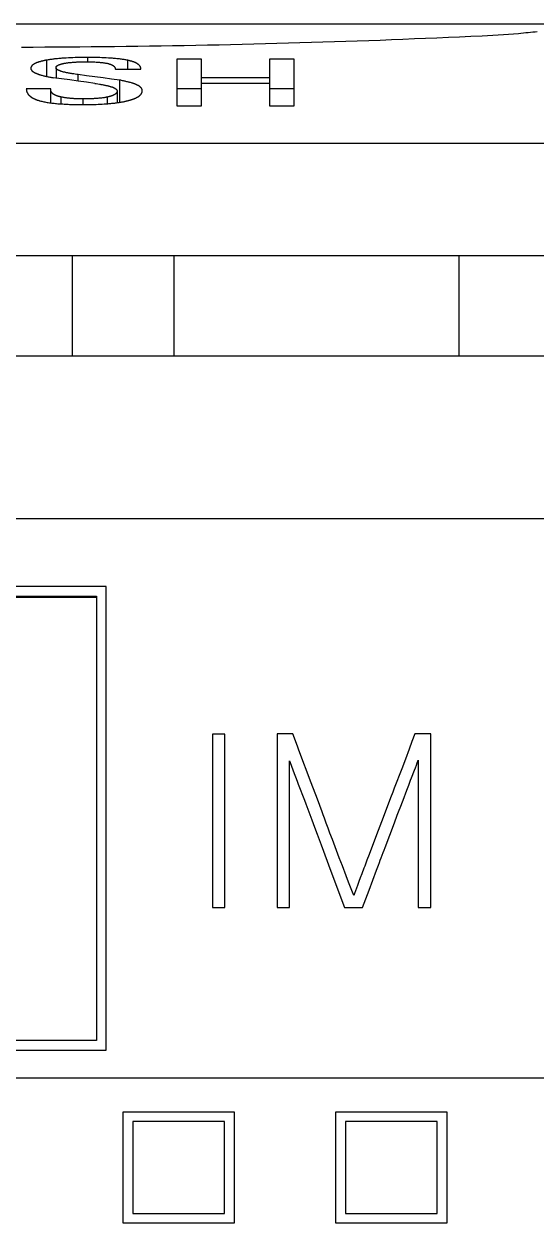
# Model space of a CAD drawing. Header units: millimetres. Extents: x 6750 to 121550, y -28210 to 66060.
# Drawn here: x 34096.2 to 34143.8, y 58075.8 to 58187.3 of the extents above; entities that cross this region are included whole.
import ezdxf

# ---------------------------------------------------------------- set-up
doc = ezdxf.new("R2010")
doc.units = ezdxf.units.MM
doc.layers.add('10000_FRONT', color=7, linetype='Continuous')
doc.layers.add('10500_FRONT_LABELING', color=7, linetype='Continuous')
doc.layers.add('DN.1. NET LIEN MANH', color=7, linetype='Continuous', lineweight=40)

# ---------------------------------------------------------------- blocks, each defined once
blk = doc.blocks.new('A$C0C6D7916')
at = {"layer": '10000_FRONT', "linetype": 'Continuous'}
for p, q in [((-18.52, 117.337), (-30.48, 117.337)), ((-17, 116.1), (-32, 116.1)), ((-17, 114.938), (-32, 114.938)), ((-23.8, 113.9), (-23.8, 114.938)), ((-22.75, 114.938), (-22.75, 113.9)), ((-19.8, 114.938), (-19.8, 113.9)), ((0, 113.9), (-42, 113.9)), ((-7, 112.214), (-42, 112.214)), ((-23.45, 111.514), (-40.95, 111.514)), ((-23.45, 106.714), (-23.45, 111.514)), ((-40.85, 111.414), (-23.55, 111.414)), ((-23.55, 111.4), (-40.85, 111.4)), ((-23.55, 111.414), (-23.55, 106.814)), ((-23.55, 106.814), (-40.85, 106.814)), ((-40.95, 106.714), (-23.45, 106.714)), ((-7, 106.423), (-42, 106.423)), ((-23.275, 104.925), (-23.275, 106.075)), ((-23.275, 106.075), (-22.125, 106.075)), ((-22.125, 106.075), (-22.125, 104.925)), ((-21.075, 104.925), (-21.075, 106.075)), ((-21.075, 106.075), (-19.925, 106.075)), ((-19.925, 106.075), (-19.925, 104.925)), ((-23.175, 105.975), (-23.175, 105.025)), ((-22.225, 105.975), (-23.175, 105.975)), ((-22.225, 105.025), (-22.225, 105.975)), ((-20.975, 105.975), (-20.975, 105.025)), ((-20.025, 105.975), (-20.975, 105.975)), ((-20.025, 105.025), (-20.025, 105.975)), ((-23.175, 105.025), (-22.225, 105.025)), ((-20.975, 105.025), (-20.025, 105.025)), ((-22.125, 104.925), (-23.275, 104.925)), ((-19.925, 104.925), (-21.075, 104.925))]:
    blk.add_line(p, q, dxfattribs=at)
for points in [[(-18.99, 117.257), (-19.013, 117.254), (-19.037, 117.252), (-19.061, 117.249), (-19.085, 117.247), (-19.109, 117.244), (-19.134, 117.242), (-19.159, 117.239), (-19.184, 117.237), (-19.235, 117.233), (-19.287, 117.228), (-19.34, 117.225), (-19.394, 117.221), (-19.448, 117.218), (-19.504, 117.215), (-19.56, 117.212)], [(-19.56, 117.212), (-19.676, 117.207), (-19.793, 117.201), (-19.91, 117.196), (-20.028, 117.191), (-20.145, 117.186), (-20.262, 117.182), (-20.38, 117.177), (-20.498, 117.173), (-20.616, 117.168), (-20.734, 117.164), (-20.852, 117.16), (-20.97, 117.156), (-21.089, 117.152), (-21.208, 117.148), (-21.327, 117.144), (-21.446, 117.141), (-21.565, 117.137), (-21.684, 117.134), (-21.803, 117.131), (-21.923, 117.128), (-22.043, 117.125), (-22.163, 117.122), (-22.283, 117.119), (-22.403, 117.117), (-22.523, 117.114), (-22.643, 117.112), (-22.763, 117.11), (-22.883, 117.108), (-23.003, 117.106), (-23.123, 117.104), (-23.244, 117.103), (-23.364, 117.101), (-23.484, 117.1), (-23.605, 117.099), (-23.725, 117.098), (-23.846, 117.097), (-23.966, 117.096), (-24.087, 117.096), (-24.208, 117.095), (-24.328, 117.095)]]:
    blk.add_lwpolyline(points, dxfattribs=at)
at = {"layer": '10500_FRONT_LABELING', "linetype": 'Continuous'}
for p, q in [((-24.07, 116.962), (-24.078, 116.961)), ((-24.07, 116.962), (-24.07, 116.795)), ((-23.865, 116.985), (-23.888, 116.983)), ((-23.842, 116.986), (-23.865, 116.985)), ((-23.819, 116.987), (-23.842, 116.986)), ((-23.796, 116.988), (-23.819, 116.987)), ((-23.773, 116.989), (-23.796, 116.988)), ((-23.75, 116.989), (-23.773, 116.989)), ((-23.726, 116.99), (-23.75, 116.989)), ((-23.729, 116.945), (-23.713, 116.945)), ((-23.703, 116.99), (-23.726, 116.99)), ((-23.713, 116.945), (-23.697, 116.945)), ((-23.679, 116.991), (-23.703, 116.99)), ((-23.697, 116.945), (-23.68, 116.945)), ((-23.68, 116.945), (-23.663, 116.945)), ((-23.656, 116.991), (-23.679, 116.991)), ((-23.663, 116.945), (-23.644, 116.945)), ((-23.633, 116.991), (-23.656, 116.991)), ((-23.644, 116.991), (-23.644, 116.945)), ((-23.644, 116.945), (-23.631, 116.945)), ((-23.609, 116.991), (-23.633, 116.991)), ((-23.631, 116.945), (-23.619, 116.945)), ((-23.619, 116.945), (-23.606, 116.945)), ((-23.586, 116.99), (-23.609, 116.991)), ((-23.606, 116.945), (-23.593, 116.945)), ((-23.593, 116.945), (-23.581, 116.944)), ((-23.564, 116.99), (-23.586, 116.99)), ((-23.581, 116.944), (-23.568, 116.944)), ((-23.541, 116.99), (-23.564, 116.99)), ((-23.518, 116.989), (-23.541, 116.99)), ((-23.495, 116.988), (-23.518, 116.989)), ((-23.472, 116.987), (-23.495, 116.988)), ((-23.45, 116.986), (-23.472, 116.987)), ((-23.23, 116.962), (-23.23, 116.868)), ((-22.72, 116.974), (-22.72, 116.489)), ((-22.466, 116.974), (-22.72, 116.974)), ((-22.466, 116.489), (-22.466, 116.974)), ((-21.76, 116.974), (-21.76, 116.489)), ((-21.506, 116.974), (-21.76, 116.974)), ((-21.506, 116.489), (-21.506, 116.974)), ((-23.97, 116.883), (-23.97, 116.778)), ((-23.772, 116.817), (-23.787, 116.82)), ((-23.756, 116.815), (-23.772, 116.817)), ((-23.74, 116.813), (-23.756, 116.815)), ((-23.741, 116.746), (-23.741, 116.813)), ((-23.356, 116.868), (-23.091, 116.868)), ((-23.569, 116.722), (-23.553, 116.72)), ((-23.553, 116.72), (-23.537, 116.717)), ((-23.309, 116.527), (-23.309, 116.755)), ((-21.76, 116.78), (-22.466, 116.78)), ((-22.466, 116.726), (-21.76, 116.726)), ((-24.023, 116.667), (-24.278, 116.667)), ((-24.023, 116.52), (-24.023, 116.667)), ((-23.92, 116.582), (-23.92, 116.51)), ((-23.705, 116.562), (-23.719, 116.562)), ((-23.691, 116.562), (-23.705, 116.562)), ((-23.691, 116.562), (-23.691, 116.503)), ((-23.671, 116.562), (-23.691, 116.562)), ((-23.652, 116.562), (-23.671, 116.562)), ((-23.632, 116.563), (-23.652, 116.562)), ((-23.44, 116.58), (-23.44, 116.512)), ((-23.337, 116.644), (-23.337, 116.523)), ((-22.466, 116.667), (-22.72, 116.667)), ((-21.506, 116.667), (-21.76, 116.667)), ((-23.79, 116.504), (-23.762, 116.504)), ((-23.762, 116.504), (-23.735, 116.503)), ((-23.735, 116.503), (-23.708, 116.503)), ((-23.708, 116.503), (-23.683, 116.503)), ((-23.683, 116.503), (-23.662, 116.503)), ((-23.662, 116.503), (-23.641, 116.503)), ((-23.641, 116.503), (-23.62, 116.504)), ((-23.62, 116.504), (-23.598, 116.504)), ((-23.598, 116.504), (-23.577, 116.505)), ((-23.577, 116.505), (-23.556, 116.505)), ((-23.556, 116.505), (-23.535, 116.506)), ((-23.535, 116.506), (-23.514, 116.507)), ((-23.514, 116.507), (-23.493, 116.508)), ((-23.493, 116.508), (-23.473, 116.509)), ((-23.473, 116.509), (-23.452, 116.511)), ((-22.72, 116.489), (-22.466, 116.489)), ((-21.76, 116.489), (-21.506, 116.489)), ((-22.35, 109.985), (-22.35, 108.19)), ((-22.223, 109.985), (-22.35, 109.985)), ((-22.223, 108.19), (-22.223, 109.985)), ((-21.683, 109.99), (-21.683, 108.19)), ((-21.52, 109.99), (-21.683, 109.99)), ((-20.257, 109.99), (-20.287, 109.909)), ((-20.091, 109.99), (-20.257, 109.99)), ((-20.091, 108.19), (-20.091, 109.99)), ((-20.287, 109.909), (-20.317, 109.829)), ((-20.355, 109.728), (-20.393, 109.627)), ((-20.317, 109.829), (-20.355, 109.728)), ((-21.553, 108.19), (-21.553, 109.71)), ((-21.532, 109.654), (-21.519, 109.617)), ((-21.519, 109.617), (-21.505, 109.58)), ((-20.291, 109.535), (-20.26, 109.612)), ((-20.221, 109.715), (-20.221, 108.19)), ((-21.505, 109.58), (-21.484, 109.525)), ((-21.265, 109.311), (-21.329, 109.481)), ((-20.485, 109.386), (-20.508, 109.325)), ((-20.379, 109.302), (-20.34, 109.406)), ((-20.34, 109.406), (-20.32, 109.457)), ((-21.4, 109.303), (-21.386, 109.265)), ((-21.386, 109.265), (-21.365, 109.21)), ((-21.217, 109.183), (-21.265, 109.311)), ((-20.508, 109.325), (-20.585, 109.124)), ((-21.365, 109.21), (-21.345, 109.154)), ((-21.204, 109.149), (-21.217, 109.183)), ((-21.192, 109.115), (-21.204, 109.149)), ((-21.173, 109.064), (-21.192, 109.115)), ((-20.585, 109.124), (-20.653, 108.942)), ((-20.467, 109.069), (-20.438, 109.147)), ((-21.296, 109.024), (-21.269, 108.95)), ((-21.154, 109.013), (-21.173, 109.064)), ((-21.135, 108.962), (-21.154, 109.013)), ((-20.565, 108.811), (-20.467, 109.069)), ((-21.269, 108.95), (-21.227, 108.839)), ((-21.109, 108.894), (-21.135, 108.962)), ((-21.039, 108.707), (-21.109, 108.894)), ((-20.653, 108.942), (-20.729, 108.741)), ((-21.227, 108.839), (-21.125, 108.566)), ((-20.729, 108.741), (-20.752, 108.68)), ((-21.007, 108.622), (-21.039, 108.707)), ((-20.968, 108.52), (-21.007, 108.622)), ((-21.125, 108.566), (-20.985, 108.19)), ((-20.942, 108.452), (-20.968, 108.52)), ((-20.821, 108.499), (-20.836, 108.459)), ((-20.806, 108.539), (-20.821, 108.499)), ((-20.731, 108.371), (-20.653, 108.578)), ((-20.922, 108.401), (-20.942, 108.452)), ((-20.909, 108.367), (-20.922, 108.401)), ((-20.851, 108.418), (-20.881, 108.337)), ((-20.836, 108.459), (-20.851, 108.418)), ((-20.799, 108.19), (-20.731, 108.371)), ((-20.881, 108.337), (-20.888, 108.317)), ((-22.35, 108.19), (-22.223, 108.19)), ((-21.683, 108.19), (-21.553, 108.19)), ((-20.985, 108.19), (-20.799, 108.19)), ((-20.221, 108.19), (-20.091, 108.19))]:
    blk.add_line(p, q, dxfattribs=at)
for points in [[(-24.078, 116.961), (-24.081, 116.96), (-24.085, 116.959), (-24.089, 116.958), (-24.092, 116.958), (-24.096, 116.957), (-24.099, 116.956), (-24.103, 116.956), (-24.106, 116.955), (-24.109, 116.954), (-24.113, 116.953), (-24.116, 116.952), (-24.119, 116.952), (-24.123, 116.951), (-24.126, 116.95), (-24.129, 116.949), (-24.132, 116.948), (-24.135, 116.947), (-24.138, 116.947), (-24.141, 116.946), (-24.144, 116.945), (-24.146, 116.944), (-24.149, 116.943), (-24.152, 116.942), (-24.155, 116.941), (-24.157, 116.94), (-24.16, 116.94), (-24.162, 116.939), (-24.165, 116.938), (-24.167, 116.937), (-24.17, 116.936), (-24.172, 116.935), (-24.174, 116.934), (-24.177, 116.933), (-24.179, 116.932), (-24.181, 116.931), (-24.183, 116.93), (-24.185, 116.929), (-24.187, 116.928), (-24.189, 116.927), (-24.191, 116.926), (-24.193, 116.925), (-24.195, 116.924), (-24.196, 116.923), (-24.198, 116.922), (-24.2, 116.921), (-24.201, 116.92), (-24.203, 116.919), (-24.204, 116.918), (-24.206, 116.917), (-24.207, 116.916), (-24.209, 116.915), (-24.21, 116.914), (-24.211, 116.913), (-24.212, 116.912), (-24.214, 116.911), (-24.215, 116.91), (-24.216, 116.909), (-24.217, 116.908), (-24.218, 116.907), (-24.219, 116.906), (-24.22, 116.905), (-24.221, 116.903), (-24.221, 116.902), (-24.222, 116.901), (-24.223, 116.9), (-24.224, 116.899), (-24.224, 116.898), (-24.225, 116.897), (-24.226, 116.896), (-24.226, 116.895), (-24.227, 116.894), (-24.227, 116.893), (-24.228, 116.891), (-24.228, 116.89), (-24.229, 116.888), (-24.229, 116.886), (-24.23, 116.884), (-24.23, 116.882), (-24.23, 116.879), (-24.23, 116.877)], [(-23.888, 116.983), (-23.899, 116.982), (-23.91, 116.982), (-23.921, 116.981), (-23.932, 116.98), (-23.942, 116.979), (-23.953, 116.978), (-23.963, 116.977), (-23.974, 116.976), (-23.984, 116.975), (-23.994, 116.973), (-24.004, 116.972), (-24.014, 116.971), (-24.023, 116.969), (-24.033, 116.968), (-24.042, 116.967), (-24.052, 116.965), (-24.061, 116.964), (-24.07, 116.962)], [(-23.97, 116.883), (-23.97, 116.884), (-23.97, 116.886), (-23.97, 116.887), (-23.97, 116.888), (-23.97, 116.89), (-23.969, 116.891), (-23.969, 116.892), (-23.968, 116.893), (-23.968, 116.893), (-23.968, 116.894), (-23.967, 116.895), (-23.967, 116.895), (-23.967, 116.896), (-23.966, 116.896), (-23.966, 116.897), (-23.965, 116.898), (-23.965, 116.898), (-23.964, 116.899), (-23.964, 116.9), (-23.963, 116.9), (-23.963, 116.901), (-23.962, 116.901), (-23.961, 116.902), (-23.961, 116.903), (-23.96, 116.903), (-23.959, 116.904), (-23.958, 116.904), (-23.958, 116.905), (-23.957, 116.906), (-23.956, 116.906), (-23.955, 116.907), (-23.954, 116.907), (-23.953, 116.908), (-23.952, 116.909), (-23.951, 116.909), (-23.95, 116.91), (-23.949, 116.91), (-23.948, 116.911), (-23.947, 116.912), (-23.946, 116.912), (-23.945, 116.913), (-23.943, 116.913), (-23.942, 116.914), (-23.941, 116.914), (-23.94, 116.915), (-23.938, 116.916), (-23.937, 116.916), (-23.936, 116.917), (-23.934, 116.917), (-23.933, 116.918), (-23.931, 116.918), (-23.93, 116.919), (-23.928, 116.919), (-23.927, 116.92), (-23.925, 116.92), (-23.923, 116.921), (-23.922, 116.921), (-23.92, 116.922), (-23.918, 116.922), (-23.916, 116.923), (-23.915, 116.923), (-23.913, 116.924), (-23.911, 116.924), (-23.909, 116.925), (-23.907, 116.925), (-23.905, 116.926), (-23.903, 116.926), (-23.901, 116.927), (-23.899, 116.927), (-23.897, 116.928), (-23.895, 116.928), (-23.893, 116.928), (-23.891, 116.929), (-23.889, 116.929), (-23.887, 116.93), (-23.885, 116.93), (-23.883, 116.931), (-23.88, 116.931)], [(-23.88, 116.931), (-23.876, 116.932), (-23.874, 116.932)], [(-23.874, 116.932), (-23.867, 116.933), (-23.86, 116.934), (-23.853, 116.935), (-23.846, 116.936), (-23.839, 116.937), (-23.832, 116.938), (-23.824, 116.939), (-23.817, 116.939), (-23.809, 116.94), (-23.801, 116.941), (-23.793, 116.941), (-23.786, 116.942), (-23.778, 116.942), (-23.77, 116.943), (-23.762, 116.943), (-23.754, 116.944), (-23.746, 116.944), (-23.738, 116.944), (-23.729, 116.945)], [(-23.568, 116.944), (-23.556, 116.943), (-23.55, 116.943), (-23.544, 116.942), (-23.538, 116.942), (-23.532, 116.942), (-23.526, 116.941), (-23.52, 116.941), (-23.514, 116.94), (-23.508, 116.94), (-23.502, 116.939), (-23.497, 116.938), (-23.491, 116.938), (-23.485, 116.937), (-23.48, 116.936), (-23.474, 116.936), (-23.469, 116.935), (-23.464, 116.934), (-23.459, 116.933), (-23.454, 116.932), (-23.449, 116.932), (-23.444, 116.931), (-23.439, 116.93), (-23.435, 116.929), (-23.431, 116.928), (-23.426, 116.927), (-23.422, 116.926), (-23.418, 116.924)], [(-23.23, 116.962), (-23.238, 116.964), (-23.247, 116.965), (-23.255, 116.967), (-23.264, 116.968), (-23.273, 116.97), (-23.283, 116.971), (-23.292, 116.972), (-23.302, 116.974), (-23.312, 116.975), (-23.322, 116.976), (-23.332, 116.977), (-23.342, 116.978), (-23.353, 116.979), (-23.363, 116.98), (-23.374, 116.981), (-23.385, 116.982), (-23.395, 116.983), (-23.406, 116.984), (-23.417, 116.984), (-23.428, 116.985), (-23.45, 116.986)], [(-23.418, 116.924), (-23.416, 116.924), (-23.415, 116.923), (-23.413, 116.923), (-23.411, 116.922), (-23.41, 116.922), (-23.408, 116.921), (-23.406, 116.921), (-23.405, 116.92), (-23.403, 116.919), (-23.402, 116.919), (-23.4, 116.918), (-23.399, 116.918), (-23.398, 116.917), (-23.396, 116.917), (-23.395, 116.916), (-23.394, 116.915), (-23.392, 116.915), (-23.391, 116.914), (-23.39, 116.914), (-23.389, 116.913), (-23.388, 116.912), (-23.386, 116.912), (-23.385, 116.911), (-23.384, 116.91), (-23.383, 116.91), (-23.382, 116.909), (-23.381, 116.909), (-23.38, 116.908), (-23.379, 116.907), (-23.379, 116.907), (-23.378, 116.906), (-23.377, 116.905), (-23.376, 116.905), (-23.375, 116.904), (-23.374, 116.903), (-23.374, 116.903), (-23.373, 116.902), (-23.372, 116.902), (-23.371, 116.901), (-23.371, 116.9), (-23.37, 116.9), (-23.369, 116.899), (-23.369, 116.898), (-23.368, 116.898), (-23.368, 116.897), (-23.367, 116.896), (-23.367, 116.896), (-23.366, 116.895), (-23.365, 116.894), (-23.365, 116.894), (-23.364, 116.892), (-23.363, 116.891), (-23.362, 116.89), (-23.361, 116.888), (-23.361, 116.887), (-23.36, 116.886), (-23.36, 116.884), (-23.359, 116.883), (-23.359, 116.882), (-23.358, 116.88), (-23.358, 116.879), (-23.357, 116.878), (-23.357, 116.876), (-23.357, 116.875), (-23.357, 116.873), (-23.357, 116.872), (-23.356, 116.871), (-23.356, 116.869), (-23.356, 116.868)], [(-23.091, 116.868), (-23.091, 116.87), (-23.091, 116.873), (-23.091, 116.875), (-23.092, 116.877), (-23.092, 116.88), (-23.092, 116.882), (-23.093, 116.885), (-23.094, 116.887), (-23.095, 116.889), (-23.096, 116.891), (-23.097, 116.894), (-23.098, 116.896), (-23.099, 116.898), (-23.1, 116.9), (-23.101, 116.901), (-23.102, 116.902), (-23.103, 116.903), (-23.103, 116.904), (-23.104, 116.905), (-23.105, 116.906), (-23.106, 116.907), (-23.107, 116.909), (-23.108, 116.91), (-23.109, 116.911), (-23.111, 116.912), (-23.112, 116.913), (-23.113, 116.914), (-23.114, 116.915), (-23.116, 116.916), (-23.117, 116.918), (-23.118, 116.919), (-23.12, 116.92), (-23.121, 116.921), (-23.123, 116.922), (-23.124, 116.923), (-23.126, 116.924), (-23.128, 116.925), (-23.129, 116.926), (-23.131, 116.927), (-23.133, 116.929), (-23.135, 116.93), (-23.137, 116.931), (-23.139, 116.932), (-23.141, 116.933), (-23.143, 116.934), (-23.145, 116.935), (-23.147, 116.936), (-23.149, 116.937), (-23.151, 116.938), (-23.154, 116.939), (-23.156, 116.94), (-23.158, 116.941), (-23.161, 116.942), (-23.163, 116.943), (-23.166, 116.944), (-23.169, 116.945), (-23.171, 116.946), (-23.174, 116.947), (-23.177, 116.948), (-23.18, 116.949), (-23.183, 116.95), (-23.186, 116.951), (-23.189, 116.952), (-23.192, 116.953), (-23.195, 116.953), (-23.198, 116.954), (-23.201, 116.955), (-23.205, 116.956), (-23.208, 116.957), (-23.212, 116.958), (-23.215, 116.959), (-23.219, 116.959), (-23.222, 116.96), (-23.226, 116.961), (-23.23, 116.962)], [(-24.23, 116.877), (-24.23, 116.876), (-24.23, 116.875), (-24.23, 116.873), (-24.23, 116.872), (-24.23, 116.871), (-24.229, 116.869), (-24.229, 116.868), (-24.228, 116.867), (-24.228, 116.866), (-24.227, 116.864), (-24.226, 116.863), (-24.226, 116.862), (-24.225, 116.861), (-24.224, 116.859), (-24.223, 116.858), (-24.222, 116.857), (-24.221, 116.856), (-24.22, 116.854), (-24.219, 116.853), (-24.217, 116.852), (-24.216, 116.851), (-24.215, 116.849), (-24.213, 116.848), (-24.212, 116.847), (-24.21, 116.846), (-24.208, 116.844), (-24.207, 116.843), (-24.205, 116.842), (-24.203, 116.841), (-24.201, 116.839), (-24.199, 116.838), (-24.197, 116.837), (-24.195, 116.836), (-24.193, 116.835), (-24.19, 116.834), (-24.188, 116.832), (-24.186, 116.831), (-24.183, 116.83), (-24.181, 116.829), (-24.178, 116.828), (-24.176, 116.827), (-24.173, 116.825), (-24.17, 116.824), (-24.167, 116.823), (-24.165, 116.822), (-24.162, 116.821), (-24.159, 116.82), (-24.156, 116.819), (-24.153, 116.818), (-24.149, 116.817), (-24.146, 116.815), (-24.143, 116.814), (-24.14, 116.813), (-24.136, 116.812), (-24.129, 116.81), (-24.122, 116.808), (-24.115, 116.806), (-24.108, 116.804), (-24.1, 116.802), (-24.093, 116.8), (-24.085, 116.798), (-24.077, 116.797), (-24.068, 116.795), (-24.06, 116.793), (-24.052, 116.791), (-24.043, 116.789), (-24.034, 116.788), (-24.025, 116.786), (-24.016, 116.784), (-24.007, 116.783), (-23.998, 116.781)], [(-23.787, 116.82), (-23.803, 116.822), (-23.81, 116.823), (-23.818, 116.825), (-23.825, 116.826), (-23.832, 116.827), (-23.839, 116.829), (-23.846, 116.83), (-23.853, 116.831), (-23.86, 116.833), (-23.867, 116.834), (-23.873, 116.836), (-23.88, 116.837), (-23.886, 116.839), (-23.892, 116.84), (-23.898, 116.842), (-23.904, 116.843), (-23.909, 116.845), (-23.912, 116.846), (-23.915, 116.847), (-23.917, 116.847), (-23.92, 116.848), (-23.923, 116.849), (-23.925, 116.85), (-23.928, 116.851), (-23.93, 116.852), (-23.932, 116.853), (-23.934, 116.854), (-23.937, 116.854), (-23.939, 116.855), (-23.941, 116.856), (-23.943, 116.857), (-23.945, 116.858), (-23.947, 116.859), (-23.949, 116.86), (-23.95, 116.861), (-23.952, 116.862), (-23.954, 116.863), (-23.955, 116.864), (-23.957, 116.865), (-23.958, 116.866), (-23.96, 116.867), (-23.961, 116.868), (-23.962, 116.869), (-23.963, 116.87), (-23.964, 116.871), (-23.965, 116.872), (-23.966, 116.873), (-23.967, 116.874), (-23.968, 116.875), (-23.968, 116.876), (-23.969, 116.877), (-23.969, 116.878), (-23.97, 116.879), (-23.97, 116.88), (-23.97, 116.881), (-23.97, 116.882), (-23.97, 116.883)], [(-23.309, 116.755), (-23.396, 116.767), (-23.482, 116.779), (-23.568, 116.79), (-23.654, 116.802), (-23.741, 116.813)], [(-23.568, 116.722), (-23.654, 116.734), (-23.74, 116.746), (-23.826, 116.758), (-23.912, 116.77), (-23.998, 116.781)], [(-23.537, 116.717), (-23.521, 116.715), (-23.513, 116.714), (-23.506, 116.712), (-23.498, 116.711), (-23.491, 116.71), (-23.483, 116.708), (-23.476, 116.707), (-23.469, 116.705), (-23.462, 116.704), (-23.455, 116.702), (-23.448, 116.701), (-23.441, 116.699), (-23.435, 116.698), (-23.428, 116.696), (-23.422, 116.694), (-23.416, 116.693), (-23.41, 116.691), (-23.404, 116.689), (-23.401, 116.688), (-23.398, 116.687), (-23.395, 116.687), (-23.393, 116.686), (-23.39, 116.685), (-23.387, 116.684), (-23.385, 116.683), (-23.382, 116.682), (-23.38, 116.681), (-23.377, 116.68), (-23.375, 116.679), (-23.373, 116.678), (-23.371, 116.677), (-23.368, 116.676), (-23.366, 116.675), (-23.364, 116.674), (-23.362, 116.673), (-23.361, 116.671), (-23.359, 116.67), (-23.357, 116.669), (-23.355, 116.668), (-23.354, 116.667), (-23.352, 116.666), (-23.351, 116.665), (-23.349, 116.664), (-23.348, 116.663), (-23.347, 116.662), (-23.345, 116.66), (-23.344, 116.659), (-23.343, 116.658), (-23.342, 116.657), (-23.341, 116.656), (-23.341, 116.655), (-23.34, 116.654), (-23.339, 116.652), (-23.339, 116.651), (-23.338, 116.65), (-23.338, 116.649), (-23.337, 116.648), (-23.337, 116.647), (-23.337, 116.645), (-23.337, 116.644)], [(-23.077, 116.647), (-23.077, 116.648), (-23.077, 116.65), (-23.077, 116.651), (-23.077, 116.653), (-23.078, 116.654), (-23.078, 116.656), (-23.079, 116.657), (-23.079, 116.659), (-23.08, 116.66), (-23.08, 116.662), (-23.081, 116.663), (-23.081, 116.665), (-23.082, 116.666), (-23.083, 116.668), (-23.084, 116.669), (-23.085, 116.671), (-23.086, 116.672), (-23.087, 116.674), (-23.088, 116.675), (-23.09, 116.676), (-23.091, 116.678), (-23.092, 116.679), (-23.094, 116.681), (-23.095, 116.682), (-23.097, 116.683), (-23.098, 116.685), (-23.1, 116.686), (-23.102, 116.688), (-23.103, 116.689), (-23.105, 116.69), (-23.107, 116.692), (-23.109, 116.693), (-23.111, 116.695), (-23.113, 116.696), (-23.116, 116.697), (-23.118, 116.699), (-23.12, 116.7), (-23.123, 116.701), (-23.125, 116.702), (-23.128, 116.704), (-23.13, 116.705), (-23.133, 116.706), (-23.135, 116.708), (-23.138, 116.709), (-23.141, 116.71), (-23.144, 116.711), (-23.147, 116.713), (-23.15, 116.714), (-23.153, 116.715), (-23.156, 116.716), (-23.159, 116.717), (-23.163, 116.719), (-23.166, 116.72), (-23.169, 116.721), (-23.173, 116.722), (-23.176, 116.723), (-23.18, 116.724), (-23.183, 116.726), (-23.19, 116.728), (-23.198, 116.73), (-23.206, 116.732), (-23.213, 116.734), (-23.221, 116.736), (-23.23, 116.738), (-23.238, 116.74), (-23.246, 116.742), (-23.255, 116.744), (-23.264, 116.746), (-23.273, 116.748), (-23.282, 116.75), (-23.291, 116.752), (-23.3, 116.754), (-23.309, 116.755)], [(-24.278, 116.667), (-24.277, 116.664), (-24.277, 116.661), (-24.277, 116.658), (-24.277, 116.655), (-24.276, 116.652), (-24.276, 116.649), (-24.275, 116.646), (-24.275, 116.643), (-24.274, 116.64), (-24.273, 116.637), (-24.272, 116.634), (-24.271, 116.632), (-24.269, 116.629), (-24.268, 116.626), (-24.266, 116.623), (-24.265, 116.62), (-24.263, 116.617), (-24.261, 116.614), (-24.26, 116.612), (-24.259, 116.611), (-24.258, 116.609), (-24.257, 116.608), (-24.255, 116.607), (-24.254, 116.605), (-24.253, 116.604), (-24.252, 116.602), (-24.25, 116.601), (-24.249, 116.599), (-24.247, 116.598), (-24.246, 116.596), (-24.244, 116.595), (-24.243, 116.593), (-24.241, 116.592), (-24.239, 116.59), (-24.238, 116.589), (-24.236, 116.587), (-24.234, 116.586), (-24.232, 116.585), (-24.23, 116.583), (-24.228, 116.582), (-24.226, 116.58), (-24.224, 116.579), (-24.222, 116.577), (-24.219, 116.576), (-24.217, 116.574), (-24.215, 116.573), (-24.212, 116.572), (-24.21, 116.57), (-24.207, 116.569), (-24.204, 116.567), (-24.202, 116.566), (-24.199, 116.565), (-24.196, 116.563), (-24.193, 116.562), (-24.19, 116.561), (-24.187, 116.559), (-24.184, 116.558), (-24.181, 116.557), (-24.178, 116.555), (-24.174, 116.554), (-24.171, 116.553), (-24.168, 116.552), (-24.164, 116.55), (-24.16, 116.549), (-24.157, 116.548), (-24.153, 116.547), (-24.149, 116.546), (-24.145, 116.544), (-24.141, 116.543), (-24.137, 116.542)], [(-23.92, 116.582), (-23.922, 116.582), (-23.925, 116.583), (-23.928, 116.583), (-23.93, 116.584), (-23.933, 116.585), (-23.935, 116.585), (-23.937, 116.586), (-23.94, 116.587), (-23.942, 116.587), (-23.944, 116.588), (-23.947, 116.589), (-23.949, 116.589), (-23.951, 116.59), (-23.953, 116.591), (-23.955, 116.591), (-23.958, 116.592), (-23.96, 116.593), (-23.962, 116.594), (-23.964, 116.594), (-23.966, 116.595), (-23.968, 116.596), (-23.969, 116.596), (-23.971, 116.597), (-23.973, 116.598), (-23.975, 116.599), (-23.977, 116.6), (-23.978, 116.6), (-23.98, 116.601), (-23.982, 116.602), (-23.983, 116.603), (-23.985, 116.603), (-23.986, 116.604), (-23.988, 116.605), (-23.989, 116.606), (-23.991, 116.607), (-23.992, 116.608), (-23.993, 116.608), (-23.995, 116.609), (-23.996, 116.61), (-23.997, 116.611), (-23.998, 116.612), (-24, 116.612), (-24.001, 116.613), (-24.002, 116.614), (-24.003, 116.615), (-24.004, 116.616), (-24.005, 116.617), (-24.006, 116.618), (-24.007, 116.618), (-24.008, 116.619), (-24.009, 116.62), (-24.009, 116.621), (-24.01, 116.622), (-24.011, 116.623), (-24.012, 116.624), (-24.012, 116.624), (-24.013, 116.625), (-24.014, 116.626), (-24.015, 116.627), (-24.015, 116.628), (-24.016, 116.629), (-24.016, 116.63), (-24.017, 116.631), (-24.017, 116.631), (-24.018, 116.633), (-24.019, 116.635), (-24.02, 116.637), (-24.021, 116.638), (-24.021, 116.64), (-24.022, 116.642), (-24.022, 116.644), (-24.022, 116.645), (-24.023, 116.647), (-24.023, 116.649), (-24.023, 116.651), (-24.023, 116.652)], [(-23.719, 116.562), (-23.733, 116.562), (-23.74, 116.563), (-23.747, 116.563), (-23.754, 116.563), (-23.761, 116.563), (-23.768, 116.564), (-23.775, 116.564), (-23.782, 116.564), (-23.789, 116.565), (-23.796, 116.565), (-23.803, 116.566), (-23.809, 116.566), (-23.816, 116.567), (-23.823, 116.567), (-23.829, 116.568), (-23.836, 116.568), (-23.842, 116.569), (-23.849, 116.57), (-23.855, 116.571), (-23.861, 116.572), (-23.867, 116.572), (-23.874, 116.573), (-23.88, 116.574), (-23.886, 116.575), (-23.891, 116.576), (-23.897, 116.577), (-23.903, 116.578), (-23.909, 116.579), (-23.914, 116.58), (-23.92, 116.582)], [(-23.44, 116.58), (-23.444, 116.579), (-23.448, 116.579), (-23.452, 116.578), (-23.456, 116.577), (-23.46, 116.576), (-23.464, 116.576), (-23.473, 116.574), (-23.482, 116.573), (-23.49, 116.572), (-23.499, 116.571), (-23.508, 116.57), (-23.517, 116.569), (-23.527, 116.568), (-23.536, 116.567), (-23.545, 116.567), (-23.555, 116.566), (-23.564, 116.565), (-23.574, 116.565), (-23.583, 116.564), (-23.593, 116.564), (-23.603, 116.563), (-23.613, 116.563), (-23.622, 116.563), (-23.632, 116.563)], [(-23.337, 116.644), (-23.337, 116.643), (-23.337, 116.641), (-23.337, 116.639), (-23.338, 116.638), (-23.338, 116.636), (-23.338, 116.634), (-23.339, 116.633), (-23.34, 116.631), (-23.34, 116.63), (-23.34, 116.63), (-23.341, 116.629), (-23.341, 116.628), (-23.342, 116.627), (-23.342, 116.626), (-23.343, 116.626), (-23.343, 116.625), (-23.344, 116.624), (-23.344, 116.623), (-23.345, 116.623), (-23.346, 116.622), (-23.346, 116.621), (-23.347, 116.62), (-23.348, 116.619), (-23.349, 116.619), (-23.349, 116.618), (-23.35, 116.617), (-23.351, 116.616), (-23.352, 116.615), (-23.353, 116.615), (-23.354, 116.614), (-23.355, 116.613), (-23.356, 116.612), (-23.357, 116.612), (-23.358, 116.611), (-23.359, 116.61), (-23.36, 116.609), (-23.361, 116.609), (-23.362, 116.608), (-23.363, 116.607), (-23.365, 116.606), (-23.366, 116.605), (-23.367, 116.605), (-23.369, 116.604), (-23.37, 116.603), (-23.371, 116.603), (-23.373, 116.602), (-23.374, 116.601), (-23.376, 116.6), (-23.377, 116.6), (-23.379, 116.599), (-23.381, 116.598), (-23.382, 116.597), (-23.384, 116.597), (-23.386, 116.596), (-23.387, 116.595), (-23.389, 116.595), (-23.391, 116.594), (-23.393, 116.593), (-23.394, 116.593), (-23.396, 116.592), (-23.398, 116.591), (-23.4, 116.591), (-23.402, 116.59), (-23.404, 116.589), (-23.406, 116.589), (-23.408, 116.588), (-23.41, 116.588), (-23.412, 116.587), (-23.415, 116.586), (-23.417, 116.586), (-23.419, 116.585), (-23.421, 116.585), (-23.424, 116.584), (-23.426, 116.583), (-23.428, 116.583), (-23.431, 116.582), (-23.433, 116.582), (-23.435, 116.581), (-23.438, 116.581), (-23.44, 116.58)], [(-23.263, 116.535), (-23.258, 116.536), (-23.254, 116.537), (-23.25, 116.538), (-23.245, 116.539), (-23.241, 116.54), (-23.237, 116.541), (-23.233, 116.542), (-23.229, 116.543), (-23.225, 116.544), (-23.221, 116.545), (-23.217, 116.546), (-23.213, 116.547), (-23.209, 116.548), (-23.205, 116.549), (-23.202, 116.55), (-23.198, 116.551), (-23.195, 116.552), (-23.191, 116.553), (-23.188, 116.554), (-23.184, 116.556), (-23.181, 116.557), (-23.177, 116.558), (-23.174, 116.559), (-23.171, 116.56), (-23.168, 116.561), (-23.165, 116.563), (-23.162, 116.564), (-23.159, 116.565), (-23.156, 116.566), (-23.153, 116.568), (-23.15, 116.569), (-23.147, 116.57), (-23.144, 116.571), (-23.142, 116.573), (-23.139, 116.574), (-23.137, 116.575), (-23.134, 116.576), (-23.132, 116.578), (-23.129, 116.579), (-23.127, 116.58), (-23.125, 116.582), (-23.123, 116.583), (-23.12, 116.584), (-23.118, 116.586), (-23.116, 116.587), (-23.114, 116.588), (-23.113, 116.59), (-23.111, 116.591), (-23.109, 116.592), (-23.107, 116.594), (-23.105, 116.595), (-23.104, 116.596), (-23.102, 116.598), (-23.101, 116.599), (-23.099, 116.601), (-23.098, 116.602), (-23.097, 116.603), (-23.095, 116.605), (-23.094, 116.606), (-23.093, 116.607), (-23.092, 116.609), (-23.09, 116.61), (-23.089, 116.612), (-23.088, 116.613), (-23.087, 116.614), (-23.086, 116.616), (-23.086, 116.617), (-23.085, 116.619), (-23.084, 116.62), (-23.083, 116.621), (-23.083, 116.623), (-23.082, 116.624), (-23.081, 116.627), (-23.08, 116.63), (-23.079, 116.633), (-23.078, 116.636), (-23.078, 116.638), (-23.077, 116.641), (-23.077, 116.644), (-23.077, 116.647)], [(-24.137, 116.542), (-24.127, 116.539), (-24.117, 116.537), (-24.107, 116.535), (-24.096, 116.532), (-24.085, 116.53), (-24.074, 116.528), (-24.063, 116.526), (-24.051, 116.524), (-24.039, 116.522), (-24.027, 116.521), (-24.014, 116.519), (-24.002, 116.518), (-23.989, 116.516), (-23.976, 116.515), (-23.964, 116.514), (-23.951, 116.512), (-23.938, 116.511), (-23.924, 116.51), (-23.911, 116.509), (-23.898, 116.509), (-23.885, 116.508), (-23.871, 116.507), (-23.858, 116.507), (-23.844, 116.506), (-23.831, 116.505), (-23.817, 116.505), (-23.79, 116.504)], [(-23.452, 116.511), (-23.442, 116.512), (-23.432, 116.512), (-23.422, 116.513), (-23.411, 116.514), (-23.402, 116.515), (-23.392, 116.516), (-23.382, 116.517), (-23.372, 116.518), (-23.362, 116.519), (-23.353, 116.52), (-23.343, 116.522), (-23.334, 116.523), (-23.325, 116.524), (-23.316, 116.526), (-23.306, 116.527), (-23.297, 116.529), (-23.289, 116.53), (-23.28, 116.532), (-23.271, 116.533), (-23.263, 116.535)], [(-21.329, 109.481), (-21.456, 109.82), (-21.472, 109.863), (-21.52, 109.99)], [(-21.553, 109.71), (-21.546, 109.692), (-21.532, 109.654)], [(-20.393, 109.627), (-20.47, 109.426), (-20.485, 109.386)], [(-20.26, 109.612), (-20.251, 109.638), (-20.241, 109.663), (-20.231, 109.689), (-20.221, 109.715)], [(-21.484, 109.525), (-21.47, 109.488), (-21.463, 109.469), (-21.4, 109.303)], [(-20.32, 109.457), (-20.301, 109.509), (-20.291, 109.535)], [(-20.438, 109.147), (-20.418, 109.199), (-20.408, 109.224), (-20.379, 109.302)], [(-21.345, 109.154), (-21.324, 109.099), (-21.296, 109.024)], [(-20.604, 108.707), (-20.584, 108.759), (-20.575, 108.785), (-20.565, 108.811)], [(-20.752, 108.68), (-20.768, 108.64), (-20.775, 108.62), (-20.783, 108.6), (-20.806, 108.539)], [(-20.653, 108.578), (-20.633, 108.63), (-20.623, 108.656), (-20.614, 108.682), (-20.604, 108.707)], [(-20.888, 108.317), (-20.892, 108.325), (-20.895, 108.334), (-20.902, 108.351), (-20.909, 108.367)]]:
    blk.add_lwpolyline(points, dxfattribs=at)

msp = doc.modelspace()

# ---------------------------------------------------------------- block references
at = {"layer": 'DN.1. NET LIEN MANH', "xscale": 8.981300112304329, "yscale": 8.981300112304329, "zscale": 8.981300112304329}
msp.add_blockref('A$C0C6D7916', (34314.458, 57133.431), dxfattribs=at)

doc.saveas('drawing.dxf')
